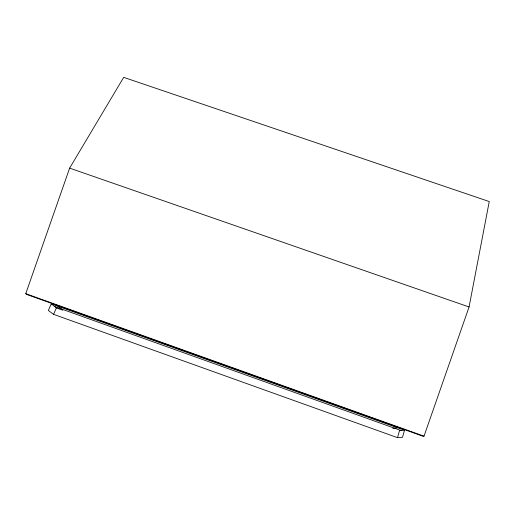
<?xml version="1.0" encoding="UTF-8"?>
<svg xmlns="http://www.w3.org/2000/svg" width="515" height="515" viewBox="0 0 515 515"><rect width="100%" height="100%" fill="white"/><g stroke="black" fill="none" stroke-linecap="round" stroke-linejoin="round"><path stroke-width="0.77" d="M469.068 306.972L489.25 201.558L123.684 77.353L69.634 168.128L25.75 293.685L26.877 294.522L422.944 436.224L424.019 436.166L469.068 306.972L69.634 168.128M404.507 430.244L402.473 437.37L397.503 437.647L53.566 314.343L48.339 310.461L51.255 303.844L404.507 430.244L399.492 430.733L397.503 437.647M53.566 314.343L56.386 307.906L51.255 303.844M392.739 428.313L397.548 427.753M25.75 293.685L424.019 436.166M54.706 306.58L401.134 430.572M56.386 307.906L62.83 310.21L57.88 306.219"/></g></svg>
